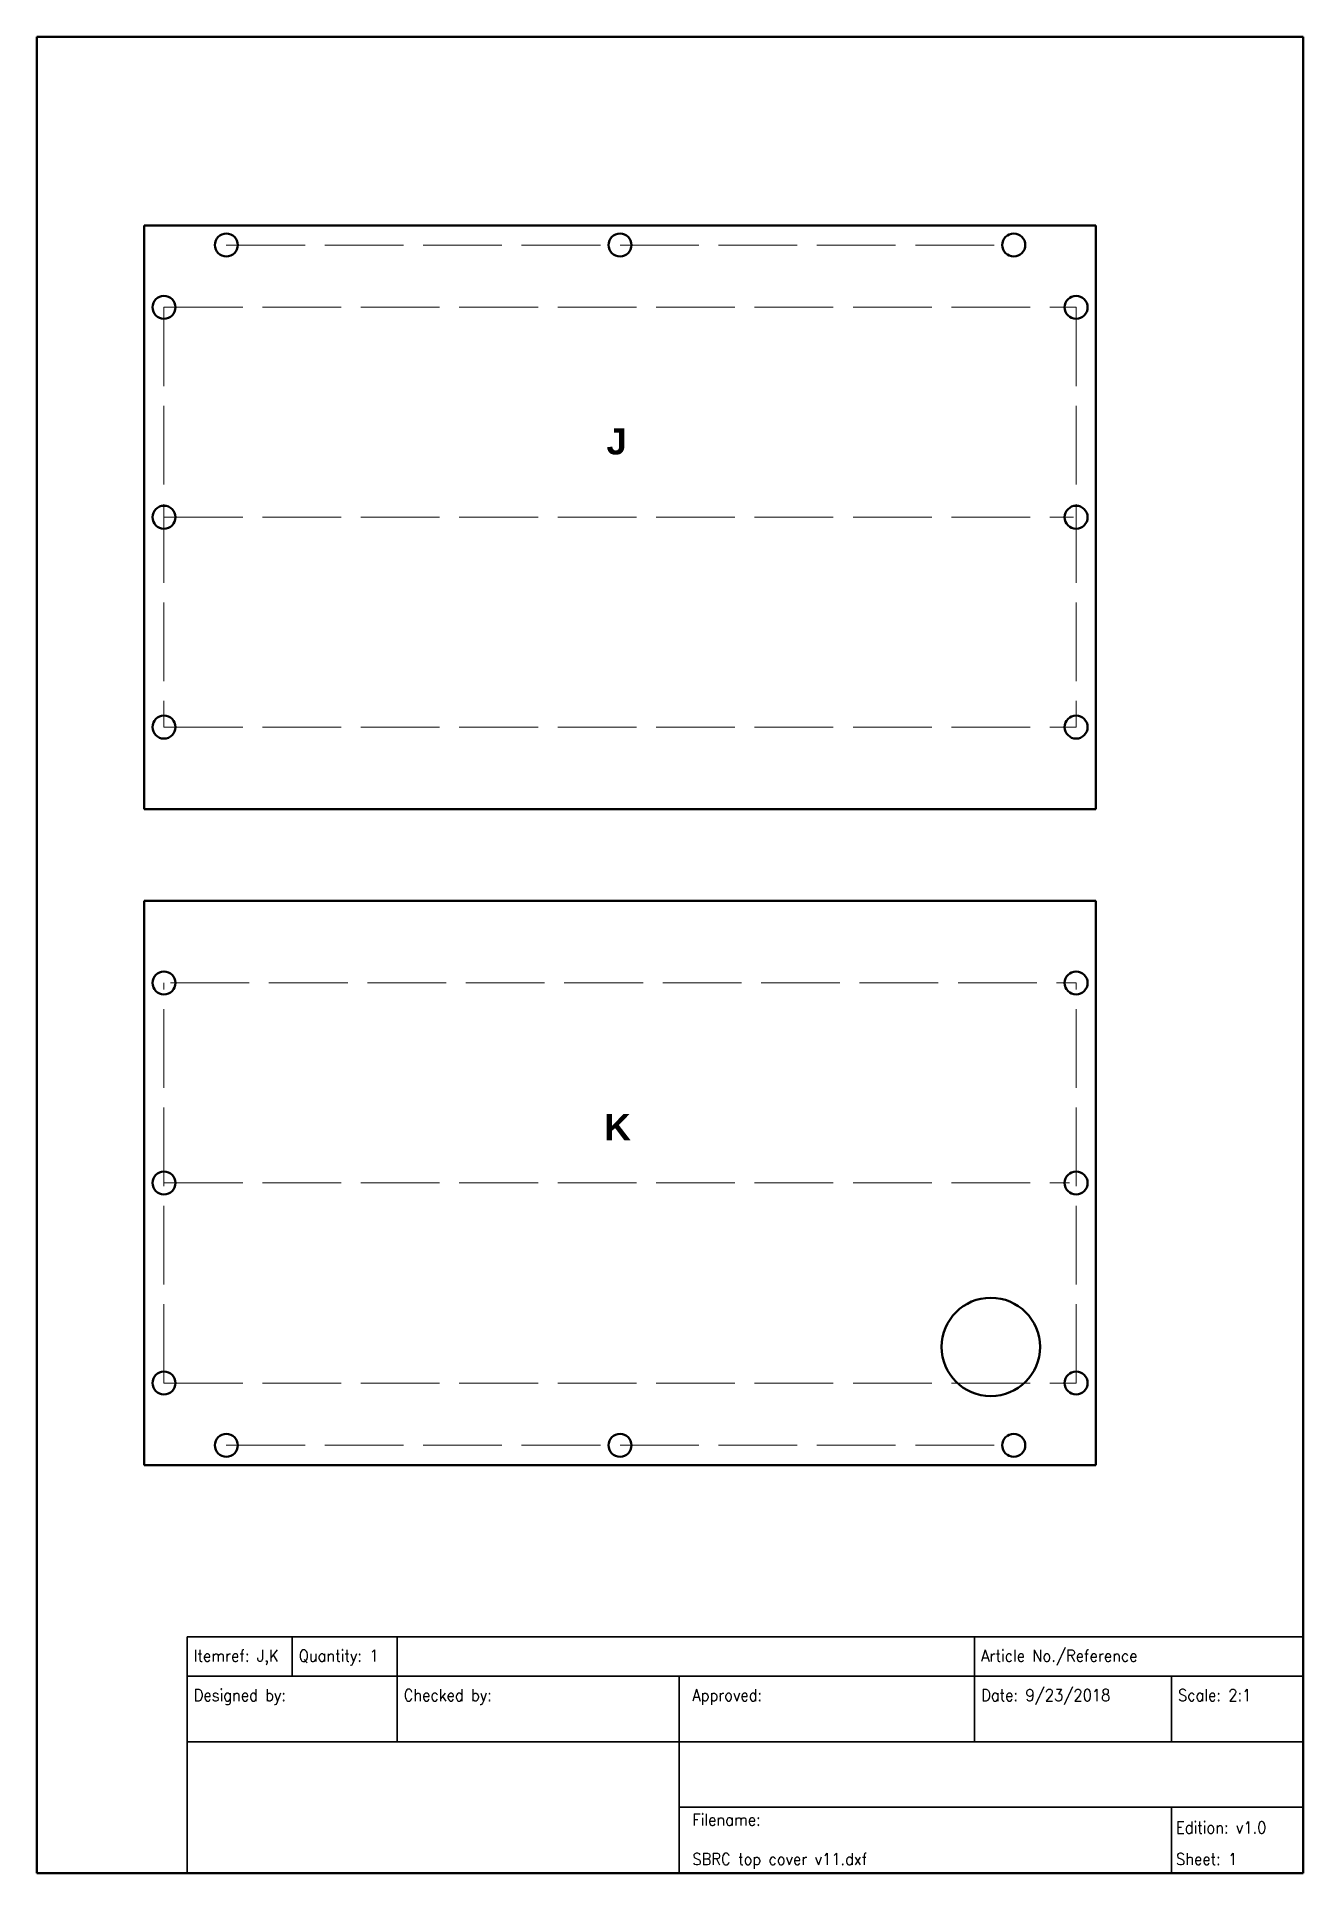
# Model space of a CAD drawing. Header units: millimetres. Extents: x -104 to 89, y -157 to 123.
import ezdxf

# ---------------------------------------------------------------- set-up
doc = ezdxf.new("R2010")
doc.units = ezdxf.units.MM
doc.header["$MEASUREMENT"] = 0
doc.linetypes.add('ACAD_ISO02W100', pattern=[15, 12, -3])
for name, color, linetype, lineweight, true_color in [('0 ... Background', 18, 'Continuous', 35, 0x000000), ('0 ... Frame', 18, 'Continuous', 50, 0x000000), ('0 ... Numbering', 18, 'Continuous', 70, 0x000000), ('Board', 18, 'Continuous', 50, 0x000000), ('Construction', 18, 'ACAD_ISO02W100', 13, 0x000000)]:
    doc.layers.add(name, color=color, linetype=linetype, lineweight=lineweight, true_color=true_color)
doc.styles.add('textstyle11', font='Standard')
doc.styles.add('textstyle12', font='Standard')
doc.styles.add('textstyle14', font='Standard')
doc.styles.add('textstyle15', font='Standard')
doc.styles.add('textstyle16', font='Standard')
doc.styles.add('textstyle17', font='Standard')
doc.styles.add('textstyle18', font='Standard')
doc.styles.add('textstyle19', font='Standard')
doc.styles.add('textstyle20', font='Standard')
doc.styles.add('textstyle22', font='Standard')
doc.styles.add('textstyle23', font='')
doc.styles.add('textstyle24', font='')
doc.styles.get('textstyle23').set_extended_font_data('Arial', bold=True)
doc.styles.get('textstyle24').set_extended_font_data('Arial', bold=True)

msp = doc.modelspace()

# ---------------------------------------------------------------- linework, layer by layer
at = {"layer": '0 ... Background', "linetype": 'Continuous'}
for p, q in [((-81.47, -121.18), (88.53, -121.18)), ((-81.47, -127.18), (-81.47, -121.18)), ((-65.47, -127.18), (-65.47, -121.18)), ((-49.47, -127.18), (-49.47, -121.18)), ((38.53, -127.18), (38.53, -121.18)), ((-81.47, -127.18), (88.53, -127.18)), ((-81.47, -157.18), (-81.47, -127.18)), ((-49.47, -137.18), (-49.47, -127.18)), ((-6.47, -137.18), (-6.47, -127.18)), ((38.53, -137.18), (38.53, -127.18)), ((68.53, -137.18), (68.53, -127.18)), ((-81.47, -137.18), (88.53, -137.18)), ((-6.47, -157.18), (-6.47, -137.18)), ((-6.47, -147.18), (88.53, -147.18)), ((68.53, -157.18), (68.53, -147.18)), ((-6.47, -157.18), (-6.47, -152.18))]:
    msp.add_line(p, q, dxfattribs=at)
at = {"layer": '0 ... Frame'}
for p, q in [((-104.39, -157.24), (-104.39, 122.76)), ((88.61, 122.76), (-104.39, 122.76)), ((88.61, -157.24), (88.61, 122.76)), ((-104.39, -157.24), (88.61, -157.24))]:
    msp.add_line(p, q, dxfattribs=at)
msp.add_circle((41, -77), 7.5, dxfattribs=at)
at = {"layer": 'Board'}
for p, q in [((-88, 94), (57, 94)), ((-88, 94), (-88, 5)), ((57, 94), (57, 5)), ((-88, 5), (57, 5)), ((-88, -9), (57, -9)), ((-88, -95), (-88, -9)), ((57, -95), (57, -9)), ((-88, -95), (57, -95))]:
    msp.add_line(p, q, dxfattribs=at)
for centre in [(-75.5, 91), (-15.5, 91), (44.5, 91), (-85, 81.5), (54, 81.5), (-85, 49.5), (54, 49.5), (-85, 17.5), (54, 17.5), (-85, -21.5), (54, -21.5), (-85, -52), (54, -52), (-85, -82.5), (54, -82.5), (-75.5, -92), (-15.5, -92), (44.5, -92)]:
    msp.add_circle(centre, 1.75, dxfattribs=at)
at = {"layer": 'Construction'}
for p, q in [((-75.5, 91), (44.5, 91)), ((-85, 81.5), (54, 81.5)), ((-85, 81.5), (-85, 17.5)), ((54, 81.5), (54, 17.5)), ((-85, 49.5), (53.62, 49.5)), ((-85, 17.5), (54, 17.5)), ((-85, -82.5), (-85, -21.5)), ((-84, -21.5), (54, -21.5)), ((54, -82.5), (54, -21.5)), ((-85, -52), (53, -52)), ((-85, -82.5), (54, -82.5)), ((-75.5, -92), (44.5, -92))]:
    msp.add_line(p, q, dxfattribs=at)

# ---------------------------------------------------------------- texts
at = {"layer": '0 ... Background', "linetype": 'Continuous', "lineweight": 25, "char_height": 1.8, "width": 100, "attachment_point": 1}
for s, insert, style in [('Itemref: J,K', (-80.47, -123.18), 'textstyle11'), ('Quantity: 1', (-64.47, -123.18), 'textstyle12'), ('Article No./Reference', (39.53, -123.18), 'textstyle14'), ('Designed by:', (-80.47, -129.18), 'textstyle15'), ('Checked by:', (-48.47, -129.18), 'textstyle16'), ('Approved:\\P\\P', (-4.47, -129.18), 'textstyle17'), ('Date: 9/23/2018', (39.53, -129.18), 'textstyle19'), ('Scale: 2:1', (69.53, -129.18), 'textstyle20'), ('Filename:\\P\\PSBRC top cover v11.dxf', (-4.47, -148.18), 'textstyle18')]:
    msp.add_mtext(s, dxfattribs=dict(at, insert=insert, style=style))
at = {"layer": '0 ... Background', "linetype": 'Continuous', "lineweight": 25, "insert": (69.22, -149.37), "char_height": 1.8, "width": 100, "attachment_point": 1, "line_spacing_factor": 0.8, "style": 'textstyle22'}
msp.add_mtext('Edition: v1.0\\P\\PSheet: 1', dxfattribs=at)
at = {"layer": '0 ... Numbering', "char_height": 4, "attachment_point": 1}
for s, insert, style in [('J', (-17.57, 63.07), 'textstyle23'), ('K', (-17.89, -41.48), 'textstyle24')]:
    msp.add_mtext(s, dxfattribs=dict(at, insert=insert, style=style))

doc.saveas('drawing.dxf')
